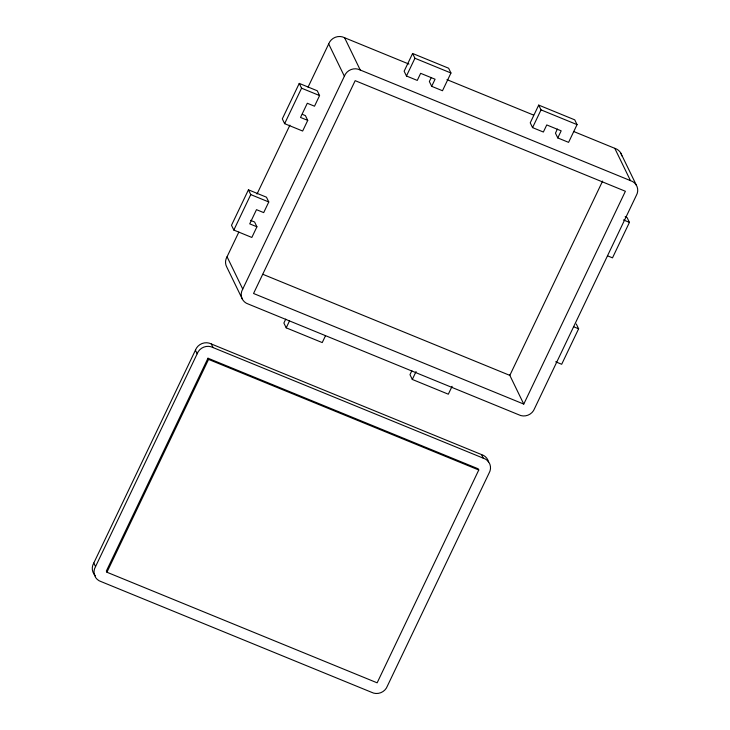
<?xml version="1.0" encoding="UTF-8"?>
<svg xmlns="http://www.w3.org/2000/svg" width="730" height="730" viewBox="0 0 730 730"><rect width="100%" height="100%" fill="white"/><g stroke="black" fill="none" stroke-linecap="round" stroke-linejoin="round"><path stroke-width="1.09" d="M256.923 226.802L249.715 223.855L256.486 209.665L263.694 212.612L268.777 201.973L266.45 197.191L248.437 189.818L231.501 225.287L233.828 230.069L251.841 237.451L256.923 226.802L254.597 222.02L250.481 220.332M307.731 120.395L300.523 117.448L307.303 103.258L314.511 106.206L319.585 95.566L317.267 90.776L299.254 83.403L282.309 118.88L284.636 123.662L302.649 131.035L307.731 120.395L305.405 115.605L302.32 114.345M233.828 230.069L250.764 194.6L248.437 189.818M284.636 123.662L301.572 88.193L299.254 83.403M242.515 299.446L226.829 267.153A11.069 10.439 -25.9 0 1 227.057 256.768L238.838 232.094M257.006 194.052L289.901 125.168M308.069 87.126L328.683 43.946A11.069 10.439 -25.9 0 1 344.578 37.732L408.964 64.085M95.484 575.797A11.069 10.439 -25.9 0 1 93.796 563.022L195.421 350.199A11.069 10.439 -25.9 0 1 211.317 343.976L481.526 454.58A11.069 10.439 -25.9 0 1 488.571 462.117M95.539 566.608L197.164 353.785A11.069 10.439 -25.9 0 1 213.06 347.571L483.269 458.166A11.069 10.439 -25.9 0 1 489 473.232L387.374 686.054A11.069 10.439 -25.9 0 1 371.488 692.268L101.269 581.673A11.069 10.439 -25.9 0 1 95.539 566.608L93.796 563.022M207.977 358.211L106.352 571.033L106.927 572.229L377.145 682.824L478.77 470.001L478.196 468.806L207.977 358.211L208.552 359.406L478.77 470.001M106.927 572.229L208.552 359.406M242.743 289.062L344.368 76.239A11.069 10.439 -25.9 0 1 360.255 70.025L630.474 180.629A11.069 10.439 -25.9 0 1 636.204 195.686L534.579 408.508A11.069 10.439 -25.9 0 1 518.683 414.731L248.474 304.127A11.069 10.439 -25.9 0 1 242.743 289.062L227.057 256.768M285.759 319.11L283.879 323.052L286.206 327.834L322.231 342.58L325.525 335.69M412.605 53.472L404.137 71.212L406.455 75.993L417.268 80.419L420.653 73.328L435.071 79.223L431.676 86.322L442.49 90.739L450.957 73.009L448.631 68.228L412.605 53.472L414.932 58.263L450.957 73.009M286.206 327.834L289.5 320.935M406.455 75.993L414.932 58.263M431.293 77.48L429.359 81.532L431.676 86.322M411.866 370.721L409.977 374.663L412.304 379.454L448.329 394.2L452.098 386.316M538.703 105.093L530.236 122.822L532.562 127.613L543.366 132.03L546.761 124.939L561.169 130.834L557.784 137.933L568.588 142.359L577.056 124.62L574.738 119.839L538.703 105.093L541.03 109.874L577.056 124.62M412.304 379.454L416.063 371.57M532.562 127.613L541.03 109.874M557.392 129.091L555.457 133.152L557.784 137.933M602.615 181.067L509.823 375.384L262.837 274.288M523.766 404.091L625.391 191.269L355.172 80.665L253.547 293.487L523.766 404.091L509.558 374.818M576.298 324.01L578.625 328.792L561.689 364.27L555.685 361.806M625.108 216.783L627.116 217.604L629.433 222.385L612.497 257.854L607.497 255.81M446.961 79.634L533.511 115.057M573.625 131.482L614.788 148.327A11.069 10.439 -25.9 0 1 621.832 155.864M301.572 88.193L319.585 95.566M623.429 219.931L629.433 222.385M250.764 194.6L268.777 201.973M573.616 326.748L578.625 328.792M620.746 153.008L636.432 185.311M614.788 148.327L630.474 180.629M344.578 37.732L360.255 70.025M328.683 43.946L344.368 76.239M481.526 454.58L483.269 458.166M211.317 343.976L213.06 347.571M195.421 350.199L197.164 353.785"/></g></svg>
